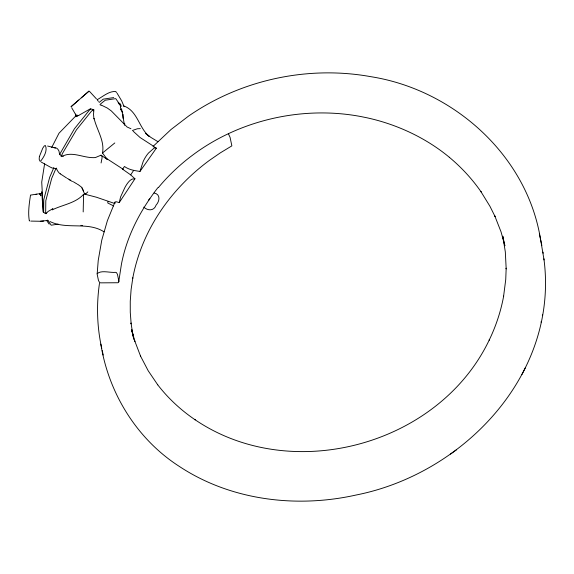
<?xml version="1.0" encoding="UTF-8"?>
<svg xmlns="http://www.w3.org/2000/svg" width="574" height="574" viewBox="0 0 574 574"><rect width="100%" height="100%" fill="white"/><g stroke="black" fill="none" stroke-linecap="round" stroke-linejoin="round"><path stroke-width="0.86" d="M153.021 146.513L156.35 148.2L139.948 171.454C134.388 170.514 129.322 169.954 124.436 166.489L122.585 169.194L130.65 174.855L134.947 178.787L119.263 202.55L116.07 201.732L114.972 202.048L107.41 220.603L101.77 240.169L98.233 260.388L97.15 274.164L98.506 280.6L99.582 282.43A2.432 1.091 2.6 0 0 100.665 282.853L117.842 282.745A2.117 0.954 2.6 0 0 118.631 282.358L121.458 264.054C126.954 235.677 140.429 210.192 157.872 187.676M43.631 212.61L43.775 199.608L49.694 177.244L53.856 167.615M45.662 213.672L45.805 200.67L51.725 178.306L55.886 168.677M123.058 118.266L123.101 114.233M85.662 193.904L83.582 194.328L83.187 211.935M107.151 159.271L102.502 153.014C104.812 140.802 96.805 129.997 94.1 118.488L93.928 118.969L93.526 114.276L93.899 109.691M99.496 283.269C96.31 304.923 97.013 327.151 101.777 348.526M44.6 163.834L41.73 182.102L43.387 212.509M100.837 344.106C108.673 393.341 136.956 439.132 179.074 466.253C230.554 500.42 296.363 508.356 355.988 495.039C464.129 473.708 559.162 373.739 543.908 258.817M97.15 273.741C101.175 269.802 110.086 272.966 115.553 272.341A2.117 0.954 2.6 0 1 116.515 272.715L117.476 274.394L118.94 281.64M542.344 315.435L542.452 314.882M541.045 322.158L541.153 321.612M107.977 201.653L107.725 202.959L113.63 205.944M114.843 202.313L115.101 203.296M139.948 171.454L143.148 161.581A11.136 3.336 -61.1 0 1 148.601 152.928L153.961 148.228L155.461 147.705L156.35 148.2M101.081 162.959L102.129 157.563L101.72 155.798L101.017 155.181L95.363 157.577C84.034 158.532 72.891 150.948 62.652 156.099M75.388 115.015L77.404 115.589L75.969 115.625L75.388 115.015L75.668 114.09M56.446 168.082C56.482 170.069 60.091 174.625 60.579 173.807M46.028 213.736L47.994 211.512L52.908 208.663L52.212 209.89C62.659 204.703 75.495 203.304 83.582 194.328M59.409 154.786L74.398 128.806L89.422 110.115L90.807 109.017M61.095 156.652L62.48 153.437L76.428 129.868L91.453 111.177L93.526 109.534M521.938 374.506L525.289 367.898M51.66 147.59L58.986 133.233L75.129 116.622M133.426 170.743L130.664 174.869M76.141 116.235L75.739 116.773L77.397 116.027M149.871 198.783L149.003 199.824M120.784 105.336L120.827 106.85M87.836 191.874L85.289 194.313L84.421 193.546L82.003 187.935M122.7 112.411L120.784 109.641L121.559 108.737L124.515 125.268M158.338 187.655C167.622 176.362 178.808 165.728 190.023 157.089L195.153 153.265C242.242 119.148 304.148 105.86 360.781 116.536L367.13 117.828C396.641 124.271 425.937 137.789 449.557 157.47L449.299 157.262C461.381 167.314 472.151 178.952 481.105 191.874L480.825 191.472L489.916 206.245L495.061 216.527L494.781 215.91L501.045 231.867L504.876 245.737L502.788 236.187L505.321 251.9L506.182 268.897L506.175 268.194L505.737 279.574L503.556 296.6L503.649 296.098C500.858 311.352 495.929 326.19 489.177 340.138L489.335 339.815C439.153 445.23 291.592 485.417 194.923 419.644L195.21 419.845C180.86 410.13 167.988 398.213 157.448 384.451L157.735 384.824L148.192 370.754L140.365 355.765M153.581 145.925L171.023 129.509L188.372 116.228C240.843 79.743 307.951 65.285 370.811 76.679L370.962 76.701C453.367 89.759 526.846 155.145 540.457 238.849M78.803 100.027L70.997 106.778L89.092 91.051L81.286 97.81M114.8 142.955L102.502 153.014M140.637 356.325L134.61 340.561L134.883 341.444L131.905 330.574L133.807 339.22L131.783 329.72L132.781 334.391L131.037 323.011L131.152 323.88L130.269 312.335L130.255 301.235L131.109 289.54L132.831 277.852L132.759 278.225C141.57 230.726 170.55 188.975 209.46 160.354L220.344 152.849L231.867 145.868L230.066 137.329L228.38 133.706M99.087 102.437L103.234 99.151L113.724 97.58M100.428 104.052L105.264 100.213L115.754 98.635L120.827 105.968M456.445 449.844L450.497 454.099M97.178 99.697C102.968 96.576 108.945 90.957 115.833 91.517L116.414 92.593M148.365 200.29L148.817 199.996M39.341 193.345L40.919 195.504L39.735 193.323L40.065 193.962M130.922 128.72L127.134 127.026L111.277 110.904L107.309 108.048L101.311 105.099M30.774 194.995L30.515 195.117C29.26 203.562 27.817 212.473 29.36 220.947L29.618 220.825M132.35 130.492L137.416 128.755L140.307 128.612M78.738 115.403L90.376 108.795L92.916 109.49L93.497 110.925M46.472 213.026L45.217 213.506L43.165 211.899L41.744 191.974M38.623 193.833L31.305 194.988M55.075 147.848L56.783 148.185L58.01 149.412L58.95 150.998L59.502 153.839L61.181 155.784L63.305 156.336M47.994 220.402L40.309 221.263L30.752 221.09M35.983 194.399L36.779 194.256M58.196 224.154L51.201 225.202L47.649 220.072M76.199 115.424L77.375 115.259L75.775 115.173M43.595 221.083L40.309 221.263M134.947 178.787L132.171 179.095L130.391 180.186A11.136 3.229 -62.7 0 0 124.917 187.476L120.597 196.904L119.263 202.55M80.862 225.324L82.498 225.618M55.506 147.977L53.439 147.518L54.336 147.719M47.62 146.033L54.508 147.74M122.585 169.194L123.252 169.352M85.289 194.313L96.403 197.212L113.853 203.203M120.899 104.949L120.425 105.853L120.784 109.641M123.274 105.774C137.552 110.409 138.693 127.6 149.075 136.275L145.617 133.383L150.919 137.43L157.95 141.678M50.024 221.557C67.043 229.937 87.592 221.255 104.095 231.86M99.912 104.676L100.959 105.221M143.73 207.114C147.776 210.873 154.026 211.153 156.099 205.105C159.644 201.28 160.806 194.184 154.083 193M50.562 167.271L41.206 162.055M67.337 178.399L70.588 180.207M56.395 168.742L51.854 167.945L51.136 167.364M66.598 178.005L60.507 174.001M69.059 179.597L72.539 181.592M118.115 102.574L120.346 103.916L120.813 106.577M73.357 181.771L76.686 183.795M77.253 184.125L78.373 184.785M101.017 155.181L107.302 159.45M105.25 157.642L123.188 169.28M154.054 146.557L140.078 137.516L133.139 131.181M78.81 185.108L81.738 187.339L83.539 190.963M89.637 91.517L96.489 98.958M97.451 100.134L98.441 101.411M117.046 93.139L121.674 100.859L124.142 106.714M71.671 107.697L75.259 113.91M118.933 103.765L119.758 104.956M46.63 220.473L49.17 224.14M42.469 195.268L41.744 191.989M540.744 240.298L544.052 259.957M102.244 350.592L103.191 355.048M539.352 233.697L541.849 245.464M124.687 123.496L124.759 123.955M542.997 252.122L543.148 253.256M78.76 115.374A35.889 8.947 -42.6 0 1 77.418 115.998M39.369 156.63L39.175 159.235L39.986 161.186L40.503 161.28C43.811 157.283 47.671 150.826 45.439 145.559L44.306 145.875L42.734 148.192L39.369 156.63M40.668 195.748L39.929 193.395L40.668 195.748"/></g></svg>
